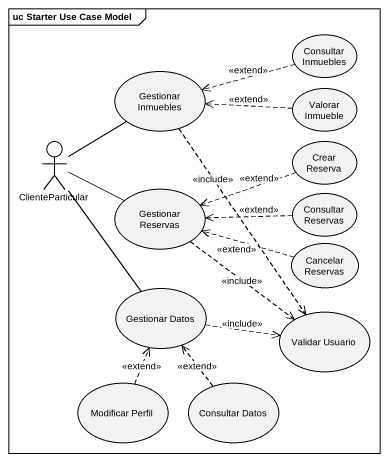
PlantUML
@startuml
mainframe uc Starter Use Case Model
usecase "Consultar Inmuebles" as Consultar_Inmuebles
usecase "Gestionar Inmuebles" as Gestionar_Inmuebles
usecase "Valorar Inmueble" as Valorar_Inmueble
actor ClienteParticular
usecase "Crear Reserva" as Crear_Reserva
usecase "Gestionar Reservas" as Gestionar_Reservas
usecase "Consultar Reservas" as Consultar_Reservas
usecase "Cancelar Reservas" as Cancelar_Reservas
usecase "Gestionar Datos" as Gestionar_Datos
usecase "Validar Usuario" as Validar_Usuario
usecase "Modificar Perfil" as Modificar_Perfil
usecase "Consultar Datos" as Consultar_Datos
Consultar_Inmuebles .left.> Gestionar_Inmuebles : <<extend>>
Gestionar_Inmuebles ..> Validar_Usuario : <<include>>
Valorar_Inmueble .left.> Gestionar_Inmuebles : <<extend>>
ClienteParticular -up- Gestionar_Inmuebles
ClienteParticular -right- Gestionar_Reservas
ClienteParticular -- Gestionar_Datos
Crear_Reserva .left.> Gestionar_Reservas : <<extend>>
Gestionar_Reservas ..> Validar_Usuario : <<include>>
Consultar_Reservas .left.> Gestionar_Reservas : <<extend>>
Cancelar_Reservas .left.> Gestionar_Reservas : <<extend>>
Gestionar_Datos .right.> Validar_Usuario : <<include>>
Modificar_Perfil .up.> Gestionar_Datos : <<extend>>
Consultar_Datos .up.> Gestionar_Datos : <<extend>>
@enduml
